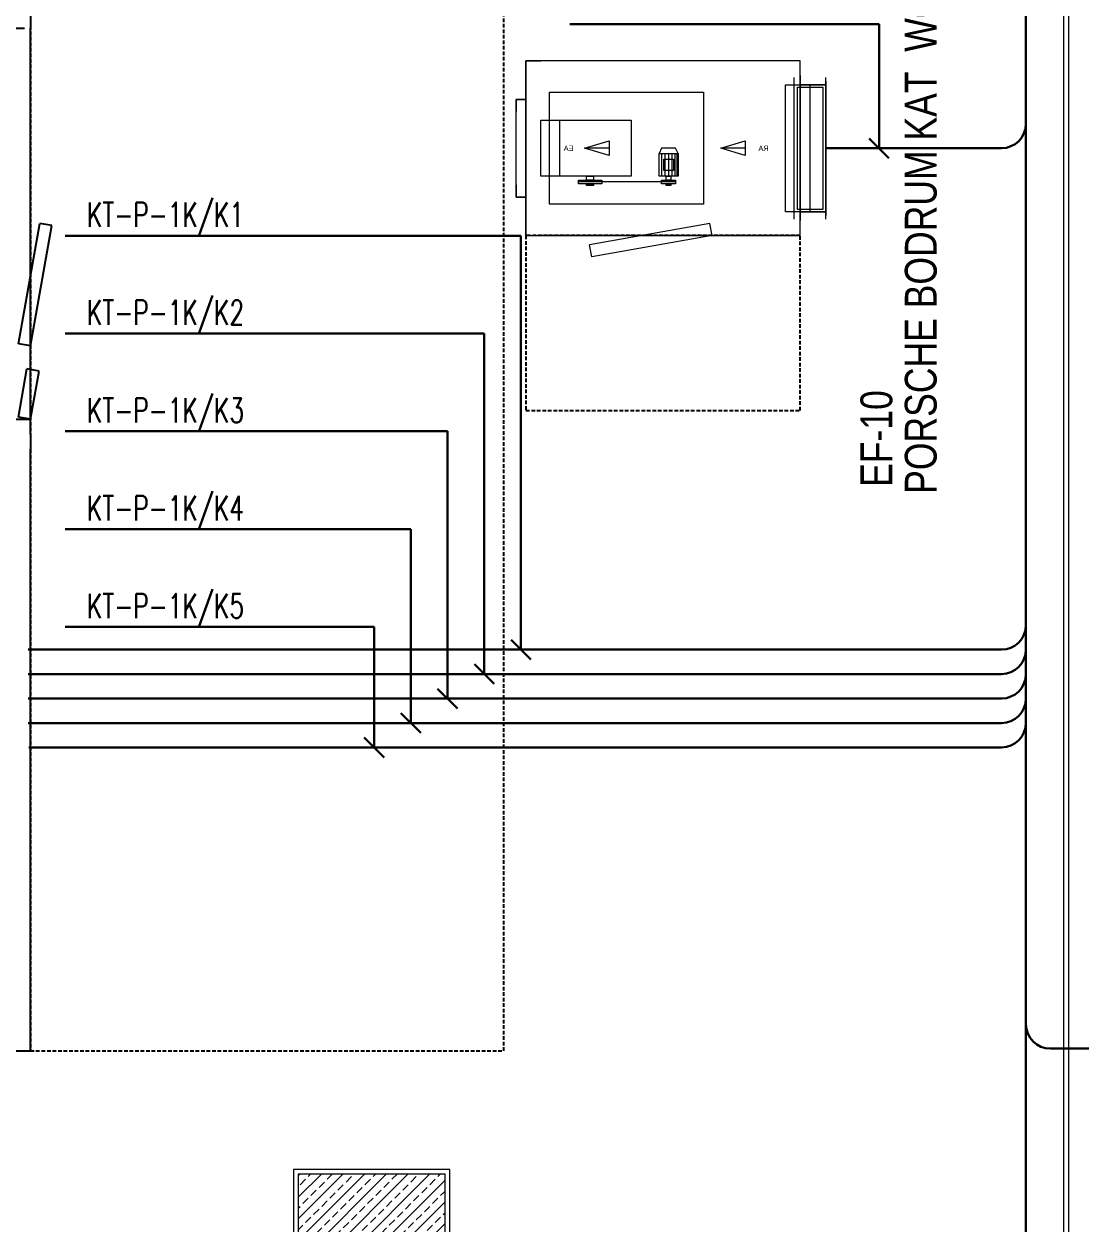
# Model space of a CAD drawing. Extents: x -9058 to 11890, y 0 to 4205.
# Drawn here: x 8292.9 to 8725.1, y 2955.5 to 3446.3 of the extents above; entities that cross this region are included whole.
import ezdxf

# ---------------------------------------------------------------- set-up
doc = ezdxf.new("R2010")
doc.units = 0
doc.header["$MEASUREMENT"] = 0
doc.linetypes.add('DASHED', pattern=[0.75, 0.5, -0.25])
doc.layers.get('0').update_dxf_attribs({"color": 9, "lineweight": 9})
for name, color, linetype, lineweight in [('E-KABLO', 7, 'Continuous', 30), ('E-YAZI', 7, 'Continuous', 30), ('M-TEFRIS2-015', 129, 'Continuous', 9), ('T-CIHAZ', 101, 'Continuous', 9)]:
    doc.layers.add(name, color=color, linetype=linetype, lineweight=lineweight)
doc.styles.add('E-YAZI', font='txttw.shx')
doc.styles.add('LUCIDASANS', font='arial.ttf', dxfattribs={"width": 0.8})

# ---------------------------------------------------------------- blocks, each defined once
blk = doc.blocks.new('REFADSX')
at = {"color": 252, "lineweight": -3}
for p, q in [((1469, 3957), (1460, 3908)), ((1961, 3870), (1469, 3957)), ((1952, 3821), (1460, 3908)), ((2064, 3905), (2055, 3855)), ((2261, 3870), (2064, 3905)), ((61, 3870), (661, 3870)), ((661, 3870), (661, 3870)), ((2061, 3870), (661, 3870)), ((661, 1960), (661, 3845)), ((1961, 3870), (1952, 3821)), ((2252, 3821), (2055, 3855)), ((2261, 3870), (2061, 3870)), ((2261, 3870), (2252, 3821)), ((2261, 1935), (2261, 3870)), ((2322, 3870), (2261, 3870)), ((2322, 3870), (2383, 3870)), ((2883, 3870), (2383, 3870)), ((4183, 3870), (2883, 3870)), ((4783, 3870), (4183, 3870)), ((4844, 3870), (4783, 3870)), ((4844, 1935), (4844, 3870))]:
    blk.add_line(p, q, dxfattribs=at)
blk.add_lwpolyline([(0, 3870), (4844, 3870), (4844, 1935), (0, 1935)], close=True)

msp = doc.modelspace()

# ---------------------------------------------------------------- hatches: boundary and pattern name
at = {"layer": 'M-TEFRIS2-015'}
h = msp.add_hatch(dxfattribs=at)
h.set_pattern_fill('ANSI33', color=256, scale=25, style=0)
h.set_pattern_definition([(45, (1212.08, 3339.512), (-4.4194174, 4.4194174), []), (45, (1216.4994, 3339.512), (-4.4194174, 4.4194174), [3.125, -1.5625])])
h.paths.add_polyline_path([(8405.06, 2915.87), (8465.06, 2915.87), (8465.06, 2975.87), (8405.06, 2975.87)])

# ---------------------------------------------------------------- linework, layer by layer
at = {"layer": 'E-KABLO', "color": 6, "ltscale": 40}
for p, q in [((8702.56, 3719.05), (8702.56, 2644.26)), ((8620.81, 3395.47), (8692.56, 3395.47)), ((8294.56, 3190.42), (8692.56, 3190.42)), ((8294.56, 3180.42), (8692.56, 3180.42)), ((8294.56, 3170.42), (8692.56, 3170.42)), ((8294.56, 3160.42), (8692.56, 3160.42)), ((8294.93, 3150.43), (8692.56, 3150.43)), ((8792.41, 3027.27), (8712.56, 3027.27))]:
    msp.add_line(p, q, dxfattribs=at)
for centre, start, end in [((8692.56, 3405.47), 270, 0), ((8692.56, 3200.42), 270, 0), ((8692.56, 3190.42), 270, 0), ((8692.56, 3180.42), 270, 0), ((8692.56, 3170.42), 270, 0), ((8692.56, 3160.43), 270, 0), ((8712.56, 3037.27), 180, 270)]:
    msp.add_arc(centre, 10, start, end, dxfattribs=at)
at = {"layer": 'E-YAZI'}
for p, q in [((8516.12, 3446.15), (8642.52, 3446.15)), ((8642.52, 3446.15), (8642.52, 3395.47)), ((8638.48, 3399.51), (8646.56, 3391.43)), ((8309.68, 3359.71), (8496.08, 3359.71)), ((8496.08, 3359.71), (8496.08, 3190.42)), ((8309.68, 3319.71), (8481.08, 3319.71)), ((8481.08, 3319.71), (8481.08, 3180.42)), ((8309.68, 3279.71), (8466.08, 3279.71)), ((8466.08, 3279.71), (8466.08, 3170.42)), ((8309.68, 3239.71), (8451.08, 3239.71)), ((8451.08, 3239.71), (8451.08, 3160.42)), ((8309.68, 3199.71), (8436.08, 3199.71)), ((8436.08, 3199.71), (8436.08, 3150.43)), ((8492.04, 3194.46), (8500.12, 3186.38)), ((8477.04, 3184.46), (8485.12, 3176.38)), ((8462.04, 3174.46), (8470.12, 3166.38)), ((8447.04, 3164.46), (8455.12, 3156.38)), ((8432.04, 3154.47), (8440.12, 3146.38))]:
    msp.add_line(p, q, dxfattribs=at)
at = {"layer": 'M-TEFRIS2-015'}
msp.add_lwpolyline([(8670.36, 2708.87), (8553.06, 2708.87), (8553.06, 2922.87), (8718.06, 2922.87), (8718.06, 3507.87), (8828.06, 3507.87), (8828.06, 3763.87), (8467.06, 3763.87), (8467.06, 3723.87), (8403.06, 3723.87), (8403.06, 3763.87), (7757.06, 3763.87), (7757.06, 3723.87), (7717.06, 3723.87), (7717.06, 2977.87), (7757.06, 2977.87), (7757.06, 2913.87), (7717.06, 2913.87), (7717.06, 2578.87)], dxfattribs=at)
for points in [[(8668.36, 2725.87), (8668.36, 2725.87), (8668.36, 2710.87), (8555.06, 2710.87), (8555.06, 2920.87), (8720.06, 2920.87), (8720.06, 3505.87), (8805.06, 3505.87), (8805.06, 3490.87), (8735.06, 3490.87), (8735.06, 3155.87), (8805.06, 3155.87), (8805.06, 3135.87), (8735.06, 3135.87), (8735.06, 2920.87), (8805.06, 2920.87), (8805.06, 2905.87), (8570.06, 2905.87), (8570.06, 2725.87), (8668.36, 2725.87)], [(8403.06, 2913.87), (8467.06, 2913.87), (8467.06, 2977.87), (8403.06, 2977.87)], [(8405.06, 2915.87), (8465.06, 2915.87), (8465.06, 2975.87), (8405.06, 2975.87)]]:
    msp.add_lwpolyline(points, close=True, dxfattribs=at)
at = {"layer": 'T-CIHAZ'}
for p, q in [((8610.31, 3431.27), (8498.11, 3431.27)), ((8498.11, 3431.27), (8498.11, 3415.47)), ((8498.11, 3431.27), (8504.21, 3431.27)), ((8498.11, 3359.77), (8498.11, 3431.27)), ((8574.21, 3431.27), (8504.21, 3431.27)), ((8604.21, 3431.27), (8574.21, 3431.27)), ((8610.31, 3431.27), (8604.21, 3431.27)), ((8610.31, 3421.47), (8610.31, 3431.27)), ((8610.31, 3359.77), (8610.31, 3431.27)), ((8607.81, 3366.47), (8607.81, 3424.47)), ((8620.81, 3421.47), (8610.31, 3421.47)), ((8614.31, 3369.47), (8614.31, 3421.47)), ((8620.81, 3366.47), (8620.81, 3424.47)), ((8620.81, 3422.97), (8620.81, 3421.47)), ((8498.11, 3415.47), (8494.11, 3415.47)), ((8494.11, 3415.47), (8494.11, 3410.47)), ((8512.01, 3384.07), (8512.01, 3406.97)), ((8553.71, 3384.07), (8553.71, 3393.27)), ((8555.01, 3384.07), (8555.01, 3393.27)), ((8556.51, 3384.07), (8556.51, 3393.27)), ((8557.91, 3384.07), (8557.91, 3393.27)), ((8559.21, 3384.07), (8559.21, 3393.27)), ((8560.01, 3384.07), (8560.01, 3393.27)), ((8560.31, 3384.07), (8560.31, 3393.27)), ((8559.01, 3381.67), (8519.81, 3381.67)), ((8494.11, 3380.47), (8494.11, 3375.47)), ((8494.11, 3375.47), (8498.11, 3375.47)), ((8498.11, 3375.47), (8498.11, 3359.77)), ((8610.31, 3359.77), (8610.31, 3369.47)), ((8610.31, 3369.47), (8620.81, 3369.47)), ((8620.81, 3369.47), (8620.81, 3367.97)), ((8573.31, 3364.67), (8524.11, 3355.97)), ((8574.21, 3359.77), (8573.31, 3364.67)), ((8498.11, 3359.77), (8610.31, 3359.77)), ((8498.11, 3359.77), (8504.21, 3359.77)), ((8574.21, 3359.77), (8504.21, 3359.77)), ((8574.21, 3359.77), (8525.01, 3351.07)), ((8604.21, 3359.77), (8574.21, 3359.77)), ((8610.31, 3359.77), (8604.21, 3359.77)), ((8525.01, 3351.07), (8524.11, 3355.97))]:
    msp.add_line(p, q, dxfattribs=at)
at = {"layer": 'T-CIHAZ', "linetype": 'DASHED', "lineweight": -3, "ltscale": 3}
for points in [[(8295.56, 3510.72), (8295.56, 3026.32), (8489.06, 3026.32), (8489.06, 3510.72)], [(8610.31, 3359.77), (8498.11, 3359.77), (8498.11, 3288.27), (8610.31, 3288.27)]]:
    msp.add_lwpolyline(points, close=True, dxfattribs=at)
at = {"layer": 'T-CIHAZ'}
for points in [[(8498.11, 3365.87), (8498.11, 3365.87), (8498.11, 3425.17), (8498.11, 3425.17), (8498.11, 3365.87)], [(8610.31, 3369.47), (8604.21, 3369.47), (8604.21, 3421.47), (8610.31, 3421.47), (8610.31, 3369.47)], [(8620.81, 3369.47), (8607.81, 3369.47), (8607.81, 3421.47), (8620.81, 3421.47), (8620.81, 3369.47)], [(8610.31, 3365.87), (8610.31, 3365.87), (8610.31, 3425.17), (8610.31, 3425.17), (8610.31, 3365.87)], [(8570.71, 3372.67), (8507.71, 3372.67), (8507.71, 3418.47), (8570.71, 3418.47), (8570.71, 3372.67)], [(8619.51, 3370.47), (8609.11, 3370.47), (8609.11, 3420.47), (8619.51, 3420.47), (8619.51, 3370.47)], [(8498.11, 3375.47), (8494.11, 3375.47), (8494.11, 3415.47), (8498.11, 3415.47), (8498.11, 3375.47)], [(8541.21, 3384.07), (8504.21, 3384.07), (8504.21, 3406.97), (8541.21, 3406.97), (8541.21, 3384.07)], [(8560.31, 3384.07), (8552.61, 3384.07), (8552.61, 3393.27), (8560.31, 3393.27), (8560.31, 3384.07)], [(8558.41, 3386.37), (8554.51, 3386.37), (8554.51, 3390.97), (8558.41, 3390.97), (8558.41, 3386.37)], [(8529.21, 3380.87), (8519.61, 3380.87), (8519.61, 3382.47), (8529.21, 3382.47), (8529.21, 3380.87)], [(8525.81, 3382.47), (8522.91, 3382.47), (8522.91, 3384.07), (8525.81, 3384.07), (8525.81, 3382.47)], [(8559.31, 3380.87), (8553.51, 3380.87), (8553.51, 3382.47), (8559.31, 3382.47), (8559.31, 3380.87)], [(8557.41, 3382.47), (8555.51, 3382.47), (8555.51, 3384.07), (8557.41, 3384.07), (8557.41, 3382.47)], [(8525.81, 3380.17), (8522.91, 3380.17), (8522.91, 3380.87), (8525.81, 3380.87), (8525.81, 3380.17)], [(8557.41, 3380.17), (8555.51, 3380.17), (8555.51, 3380.87), (8557.41, 3380.87), (8557.41, 3380.17)]]:
    msp.add_lwpolyline(points, close=True, dxfattribs=at)
for points in [[(8532.11, 3395.47), (8522.11, 3395.47), (8532.11, 3398.47), (8532.11, 3392.47), (8522.11, 3395.47)], [(8587.81, 3395.47), (8577.81, 3395.47), (8587.81, 3398.47), (8587.81, 3392.47), (8577.81, 3395.47)], [(8560.31, 3393.27), (8559.31, 3395.47), (8553.61, 3395.47), (8552.61, 3393.27)]]:
    msp.add_lwpolyline(points, dxfattribs=at)

# ---------------------------------------------------------------- block references
at = {"layer": 'T-CIHAZ', "xscale": 0.1, "yscale": 0.1, "zscale": 0.1, "rotation": 270}
msp.add_blockref('REFADSX', (7908.56, 3510.72), dxfattribs=at)

# ---------------------------------------------------------------- texts
at = {"layer": 'E-KABLO', "color": 3, "linetype": 'Continuous', "style": 'E-YAZI', "width": 0.7}
for s, p in [('KT-P-1K/K1', (8318.69, 3363.3)), ('KT-P-1K/K2', (8318.69, 3323.3)), ('KT-P-1K/K3', (8318.69, 3283.3)), ('KT-P-1K/K4', (8318.69, 3243.3)), ('KT-P-1K/K5', (8318.69, 3203.3))]:
    msp.add_text(s, height=10, dxfattribs=at).set_placement(p)
at = {"layer": 'T-CIHAZ', "style": 'LUCIDASANS', "width": 0.8}
for s, p in [('PORSCHE BODRUM KAT  WC-MUTFAK EGZOZ ASPİRATÖRÜ', (8666.05, 3254.14)), ('EF-10', (8647.92, 3256.98))]:
    msp.add_text(s, height=13, rotation=90, dxfattribs=at).set_placement(p)
at = {"layer": 'T-CIHAZ', "text_generation_flag": 4}
for s, p in [('EA', (8517.61, 3394.37)), ('RA', (8597.41, 3394.37))]:
    msp.add_text(s, height=2.2, rotation=180, dxfattribs=at).set_placement(p)

doc.saveas('drawing.dxf')
